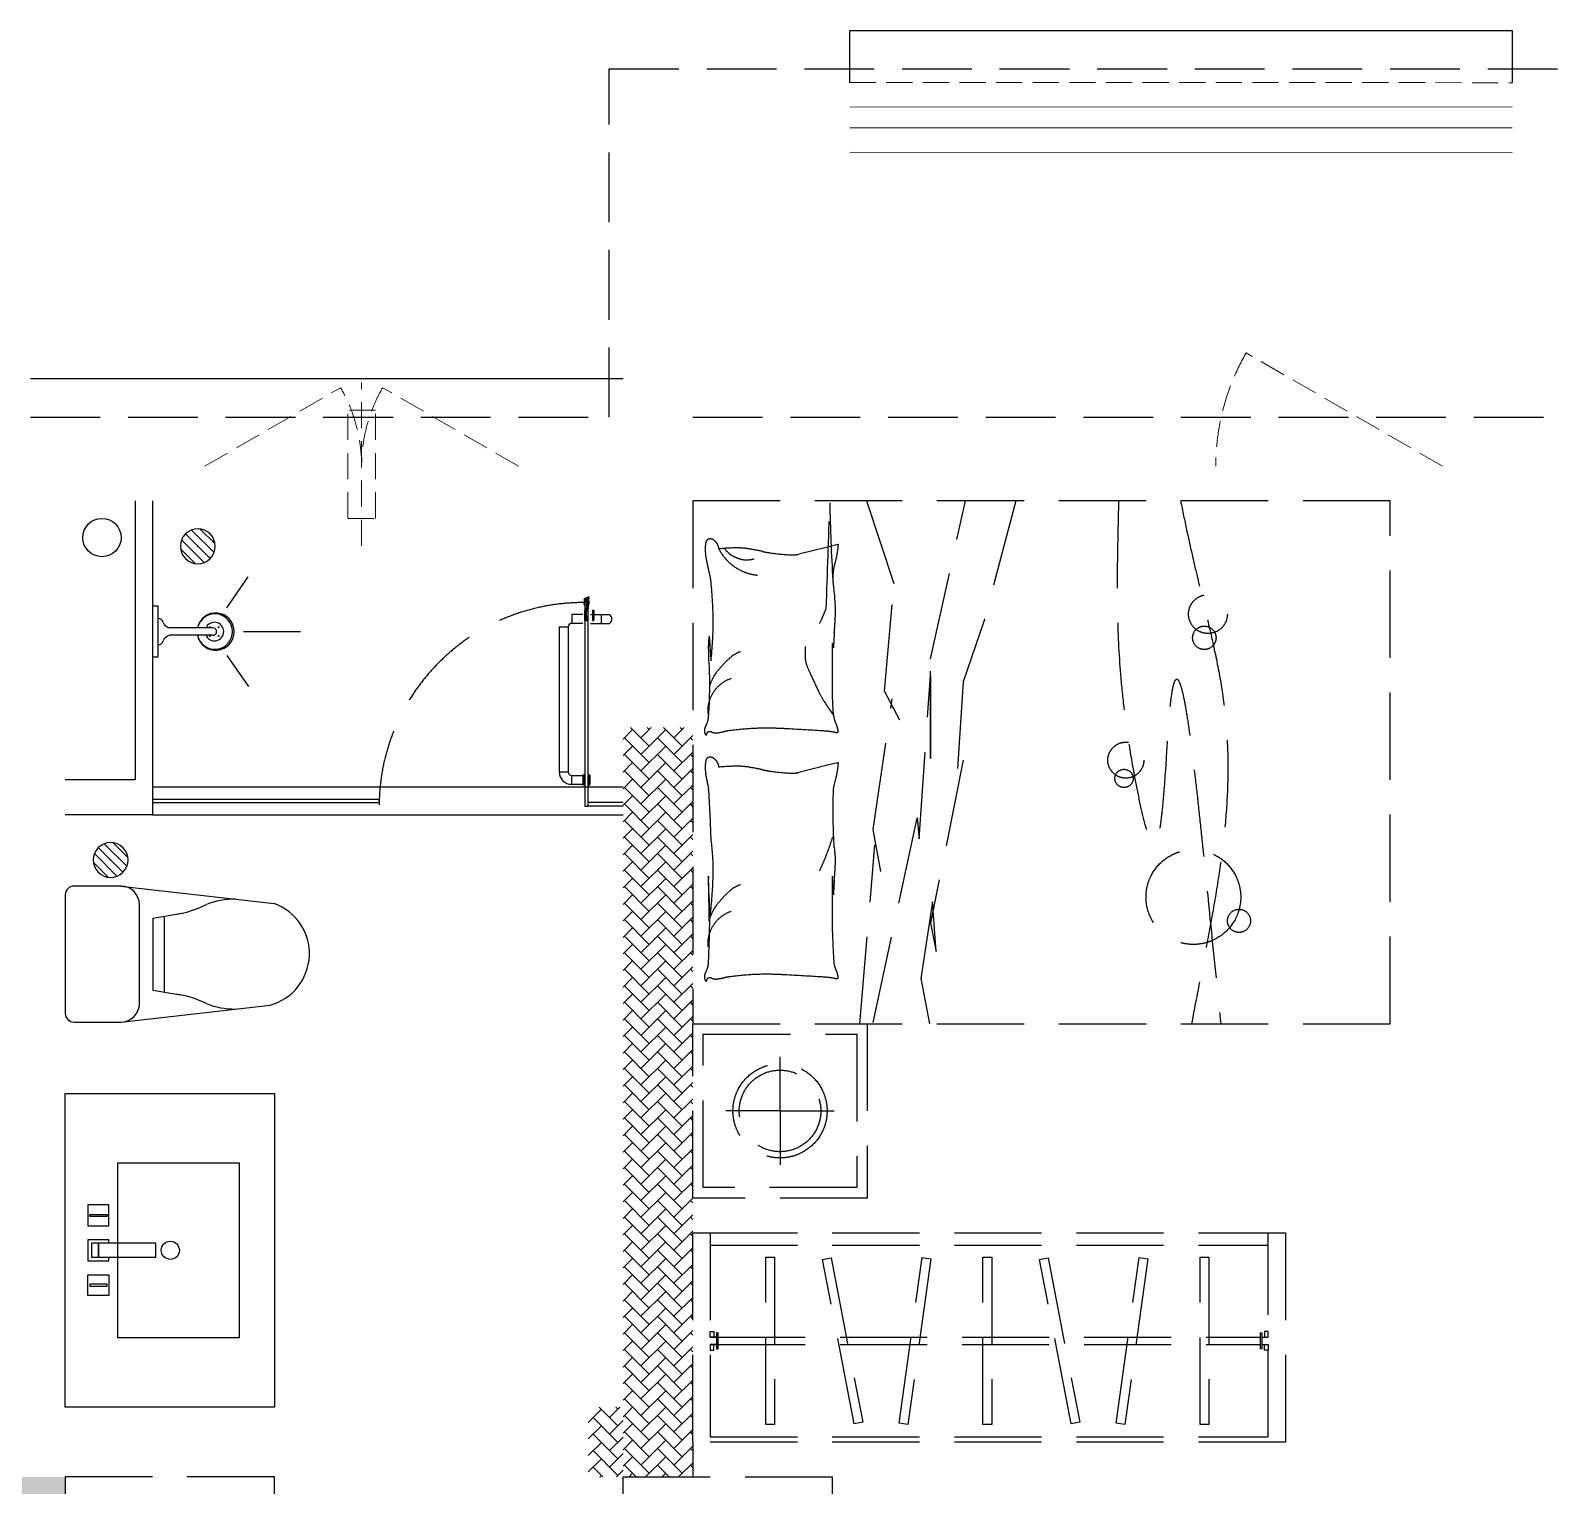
# Model space of a CAD drawing. Extents: x 3443499 to 7125205, y -1700016 to -264854.
# Drawn here: x 3547109 to 3551469, y -1070372 to -1066197 of the extents above; entities that cross this region are included whole.
import ezdxf

# ---------------------------------------------------------------- set-up
doc = ezdxf.new("R2010")
doc.units = 0
doc.header["$LTSCALE"] = 1000
doc.header["$MEASUREMENT"] = 0
for name, pattern in [('A户型$0$DASH', [0.35, 0.25, -0.1]), ('DASH', [0.35, 0.25, -0.1]), ('HIDDEN', [0.375, 0.25, -0.125])]:
    doc.linetypes.add(name, pattern=pattern)
doc.layers.get('0').update_dxf_attribs({"linetype": 'CONTINUOUS'})
for name, color, linetype in [('!校对', 2, 'CONTINUOUS'), ('5fur', 175, 'CONTINUOUS'), ('IP-bath&kitchen-JOHNSON', 4, 'CONTINUOUS'), ('LVTRY', 252, 'CONTINUOUS'), ('P-bath&kitchen-JOHNSON', 4, 'CONTINUOUS'), ('VPIPE-中水', 122, 'CONTINUOUS'), ('保温', 6, 'CONTINUOUS'), ('看线', 185, 'CONTINUOUS')]:
    doc.layers.add(name, color=color, linetype=linetype)
for name, color, linetype, lineweight in [('WINDOW', 146, 'CONTINUOUS', 20), ('平面-栏杆', 56, 'CONTINUOUS', 15), ('平面-看线', 252, 'CONTINUOUS', 15), ('平面-空调室内机', 176, 'CONTINUOUS', 9), ('平面-空调预留孔', 252, 'CONTINUOUS', 15)]:
    doc.layers.add(name, color=color, linetype=linetype, lineweight=lineweight)
doc.styles.add('DIM_FONT', font='SIMPLEX', dxfattribs={"width": 0.7, "bigfont": 'GBCBIG'})

# ---------------------------------------------------------------- blocks, each defined once
blk = doc.blocks.new('A$C00A30745')
at = {"layer": '5fur', "color": 252, "linetype": 'A户型$0$DASH'}
for p, q in [((1800.002843342721, 7200.000000065425), (1800.002843342721, 5700.000000065425)), ((3800.002843342721, 7200.000000065425), (1800.002843342721, 7200.000000065425)), ((2377.182720304234, 6961.931722727837), (2298.520748331677, 7200.000000065425)), ((2481.62479629484, 6747.390588694485), (2581.922654662281, 7200.000000065425)), ((2726.63887021807, 7200.000000065425), (2635.539416073821, 6857.411723769503)), ((3800.002843342721, 5700.000000065425), (3800.002843342721, 7200.000000065425)), ((2186.170666255755, 7067.761668213876), (2103.600537321763, 7047.105225416133)), ((2216.196244724793, 7075.273155400762), (2186.170666255755, 7067.761668213876)), ((2349.697954203235, 6653.872685607756), (2377.182720304234, 6961.931722727837)), ((2635.539416073821, 6857.411723769503), (2575.072965845, 6681.377954679774)), ((2481.624796294607, 6461.335743317613), (2481.62479629484, 6747.390588694485)), ((2448.643076973502, 6230.291436083848), (2481.624796294607, 6697.881127880188)), ((2481.624796294607, 6697.881127880188), (2481.624796294607, 6461.335743317613)), ((2575.072965845, 6681.377954679774), (2553.26246754243, 6346.700769133167)), ((2316.71627007518, 6257.796705155866), (2371.685767083894, 6631.868435078533)), ((2393.673579964787, 6571.356819604756), (2349.697954203235, 6653.872685607756)), ((2575.072965845, 6455.834665988805), (2481.624796294607, 5988.245032979408)), ((2186.170666255755, 6441.491442312719), (2103.60053732153, 6420.834999514977)), ((2216.196244724793, 6449.002929499606), (2186.170666255755, 6441.491442312719)), ((2316.71627007518, 5703.661687583895), (2443.146123753395, 6290.803051556693)), ((2443.146123753395, 6290.803051556693), (2448.643076973502, 6230.291436083848)), ((2338.704047762789, 6136.773532997118), (2316.71627007518, 6257.796705155866)), ((2278.778008510359, 5700.000000065425), (2322.213223295519, 6213.788262883434)), ((2487.121749514947, 6050.228148434544), (2454.140030193608, 5830.185937072383)), ((2498.115655955393, 5907.200725745643), (2487.121749514947, 6050.228148434544)), ((2481.624796294607, 5988.245032979408), (2498.115655955393, 5907.200725745643)), ((2454.140030193608, 5830.185937072383), (2478.784423155012, 5700.000000065425)), ((1800.002842358314, 5200.000000065193), (1800.002842358314, 5700.000000065425)), ((1800.002842358314, 5700.000000065425), (2300.002842358314, 5700.000000065425)), ((1800.002843342721, 5700.000000065425), (3800.002843342721, 5700.000000065425)), ((1830.002842358314, 5230.000000065193), (1830.002842358314, 5670.000000065425)), ((1830.002842358314, 5670.000000065425), (2270.002842358314, 5670.000000065425)), ((2270.002842358314, 5670.000000065425), (2270.002842358314, 5230.000000065193)), ((2300.002842358314, 5700.000000065425), (2300.002842358314, 5200.000000065193)), ((2050.002842358314, 5450.000000065193), (2050.002842358314, 5605.000000065193)), ((2050.002842358314, 5450.000000065193), (1895.002842358314, 5450.000000065193)), ((2050.002842358314, 5450.000000065193), (2050.002842358314, 5295.000000065193)), ((2050.002842358314, 5450.000000065193), (2205.002842358314, 5450.000000065193)), ((2300.002842358314, 5200.000000065193), (1800.002842358314, 5200.000000065193)), ((2270.002842358314, 5230.000000065193), (1830.002842358314, 5230.000000065193)), ((1800.002843342721, 4500.000000439351), (1800.002843342721, 5100.000000439351)), ((1800.002843342721, 5100.000000439351), (1850.002843342721, 5100.000000439351)), ((1850.002843342721, 5100.000000439351), (1850.002843342721, 4515.000000439351)), ((1850.002843342721, 5100.000000439351), (3450.002843342721, 5100.000000439351)), ((1850.002843342721, 5065.000000439351), (3450.002843342721, 5065.000000439351)), ((3450.002843342721, 4515.000000439351), (3450.002843342721, 5100.000000439351)), ((3450.002843342721, 5100.000000439351), (3500.002843342721, 5100.000000439351)), ((3500.002843342721, 5100.000000439351), (3500.002843342721, 4500.000000439351)), ((2009.554957523244, 4550.000000438129), (2009.554957523244, 5030.000000438129)), ((2009.554957523244, 5030.000000438129), (2034.554957523244, 5030.000000438129)), ((2034.554957523244, 5030.000000438129), (2034.554957523244, 4550.000000438129)), ((2172.000411926885, 5023.325188960589), (2196.55057977105, 5028.046339119144)), ((2262.646494971123, 4551.961966351198), (2172.000411926885, 5023.325188960589)), ((2196.55057977105, 5028.046339119144), (2287.196662815404, 4556.683116509754)), ((2391.810654782341, 4553.968149784545), (2457.471132664359, 5029.456006248132)), ((2482.236125188414, 5026.036189691746), (2416.575647306512, 4550.548333228217)), ((2457.471132664359, 5029.456006248132), (2482.236125188414, 5026.036189691746)), ((2632.054957523244, 4550.000000438129), (2632.054957523244, 5030.000000438129)), ((2632.054957523244, 5030.000000438129), (2657.054957523244, 5030.000000438129)), ((2657.054957523244, 5030.000000438129), (2657.054957523244, 4550.000000438129)), ((2794.500411926885, 5023.325188960589), (2819.05057977105, 5028.046339119144)), ((2885.146494971123, 4551.961966351198), (2794.500411926885, 5023.325188960589)), ((2819.05057977105, 5028.046339119144), (2909.696662815404, 4556.683116509754)), ((3014.310654782341, 4553.968149784545), (3079.971132664359, 5029.456006248132)), ((3104.736125188414, 5026.036189691746), (3039.075647306512, 4550.548333228217)), ((3079.971132664359, 5029.456006248132), (3104.736125188414, 5026.036189691746)), ((3254.554957523244, 4550.000000438129), (3254.554957523244, 5030.000000438129)), ((3254.554957523244, 5030.000000438129), (3279.554957523244, 5030.000000438129)), ((3279.554957523244, 5030.000000438129), (3279.554957523244, 4550.000000438129)), ((1850.00284334179, 4800.461538899224), (1850.00284334179, 4817.0769235146)), ((1850.00284334179, 4817.0769235146), (1860.246745780809, 4817.0769235146)), ((1867.81760153675, 4800.461538899282), (1850.002843341907, 4800.461538899224)), ((1850.00284334179, 4800.461538899108), (1867.81760153675, 4800.461538899224)), ((1860.246745780809, 4800.461538899282), (1850.00284334179, 4800.461538899224)), ((1860.246745780809, 4817.0769235146), (1860.246745780809, 4800.461538899282)), ((1867.817601536633, 4813.384615822346), (1867.817601536866, 4767.0769235146)), ((1872.207845439087, 4813.384615822346), (1867.817601536633, 4813.384615822346)), ((1872.092764660367, 4800.461538899224), (3427.797841245309, 4800.461538906558)), ((1872.207845439319, 4767.076923514658), (1872.207845439087, 4813.384615822346)), ((3427.797841245309, 4813.384615829622), (3432.188085147762, 4813.384615829622)), ((3427.797841245541, 4767.076923521934), (3427.797841245309, 4813.384615829622)), ((3432.188085147762, 4813.384615829622), (3432.188085147878, 4767.076923521934)), ((3432.188085147762, 4800.461538906558), (3450.002843342605, 4800.461538906617)), ((3439.758940903586, 4817.076923521992), (3439.758940903703, 4800.461538906617)), ((3450.002843342605, 4817.076923521992), (3439.758940903586, 4817.076923521992)), ((3439.758940903703, 4800.461538906617), (3450.002843342721, 4800.461538906675)), ((3450.002843342721, 4800.461538906675), (3450.002843342605, 4817.076923521992)), ((1867.81760153675, 4780.00000043778), (1850.002843341907, 4780.000000437663)), ((1850.002843341907, 4780.000000437547), (1867.81760153675, 4780.00000043778)), ((1850.002843341907, 4780.000000437547), (1850.002843342023, 4763.384615822346)), ((1860.246745780925, 4780.000000437605), (1850.002843341907, 4780.000000437547)), ((1850.002843342023, 4763.384615822346), (1860.246745781042, 4763.384615822288)), ((1860.246745781042, 4763.384615822288), (1860.246745780925, 4780.000000437605)), ((1867.817601536866, 4767.0769235146), (1872.207845439319, 4767.076923514658)), ((1872.092764660483, 4780.000000437722), (3427.797841245425, 4780.000000445056)), ((3432.188085147878, 4767.076923521934), (3427.797841245541, 4767.076923521934)), ((3432.188085147878, 4780.000000445056), (3450.002843342721, 4780.000000445114)), ((3439.758940903703, 4780.000000445056), (3450.002843342721, 4780.000000444998)), ((3439.758940903819, 4763.384615829797), (3439.758940903703, 4780.000000445056)), ((3450.002843342838, 4763.384615829797), (3439.758940903819, 4763.384615829797)), ((3450.002843342721, 4780.000000444998), (3450.002843342838, 4763.384615829797)), ((2034.554957523244, 4550.000000438129), (2009.554957523244, 4550.000000438129)), ((2287.196662815404, 4556.683116509754), (2262.646494971123, 4551.961966351198)), ((2416.575647306512, 4550.548333228217), (2391.810654782341, 4553.968149784545)), ((2657.054957523244, 4550.000000438129), (2632.054957523244, 4550.000000438129)), ((2909.696662815404, 4556.683116509754), (2885.146494971123, 4551.961966351198)), ((3039.075647306512, 4550.548333228217), (3014.310654782341, 4553.968149784545)), ((3279.554957523244, 4550.000000438129), (3254.554957523244, 4550.000000438129)), ((3500.002843342721, 4500.000000439351), (1800.002843342721, 4500.000000439351)), ((1850.002843342721, 4515.000000439351), (3450.002843342721, 4515.000000439351)), ((600.0028435178101, 4399.999999993015), (0.002843517810106277, 4399.999999993015)), ((0.002843517810106277, 4399.999999993015), (0.002843517810106277, 3099.999999993015)), ((600.0028435178101, 4349.999999993015), (600.0028435178101, 4399.999999993015)), ((1600.00284351781, 4349.999999993015), (1600.00284351781, 4399.999999993015)), ((1600.00284351781, 4399.999999993015), (2200.00284351781, 4399.999999993015)), ((2200.00284351781, 4399.999999993015), (2200.00284351781, 3099.999999993015))]:
    blk.add_line(p, q, dxfattribs=at)
for centre, radius in [((3277.424350867746, 6875.411355015123), 55.6709817921673), ((3266.954609281151, 6807.307222482981), 33.53479937890177), ((3041.8551089135, 6456.308947542915), 51.58965469094712), ((3036.620240566088, 6403.921155801276), 26.18686817343938), ((3235.545374737587, 6063.400444112951), 135.8260201244953), ((3366.417176366784, 5995.296303409385), 33.13048385271836), ((2050.002842358314, 5450.000000065193), 135), ((2050.002842358314, 5450.000000065193), 117)]:
    blk.add_circle(centre, radius, dxfattribs=at)
for centre, radius, start, end in [((-25618.33939095365, 7969.005987402459), 27821.62748747468, 357.7805690453927, 358.4046747928267), ((7919.068723011995, 7315.146154089249), 5727.836366164182, 181.2074213476354, 183.4371822877109), ((1925.779694451019, 7063.236162459827), 90.39931654452491, 168.7276232508171, 180), ((1849.995102484245, 7078.341426030151), 13.12400763483672, 63.41947892638326, 168.7276232508171), ((1840.570701717399, 7059.505340601085), 34.18623553474304, 4.400209146715079, 63.41947892638326), ((1927.754095532233, 6573.352014270844), 491.8309499016033, 90, 96.23236474130931), ((1963.121807771502, 7116.932717744261), 89.85455834391982, 216.2640675713237, 228.5570939355416), ((1927.754095532699, 6861.20413144934), 203.9788327231082, 80.31563370875972, 90), ((1947.268791333074, 7093.596068446524), 270.7516457491697, 350.5158956668536, 355.9170600037107), ((2216.418749504257, 7074.383709880989), 0.9168542466615371, 355.9170600037107, 104.0449371815882), ((1996.513096546987, 7063.236162458197), 161.1327186404961, 180, 188.437193733912), ((2138.591052548727, 7084.310660210205), 304.7651663573313, 188.437193733912, 195.7439834014128), ((1999.106984902872, 7126.283002521959), 139.9446217386989, 207.2035925630625, 224.9023834919188), ((1999.106984904269, 7126.283002523705), 139.9446217408266, 224.9023834919188, 242.6011744213506), ((1938.469442887697, 7089.01227542595), 52.60821364254282, 228.5570939355416, 244.6448832739569), ((1980.643178392667, 7178.009817508748), 151.0926614666538, 244.6448832739569, 248.1850763249849), ((2000.883333173348, 7228.575613418943), 205.5588306139067, 248.1850763249849, 251.22010116593), ((1952.788062908454, 7087.134047770873), 56.16381224036449, 251.22010116593, 270), ((1952.788062909152, 7122.502872582409), 91.53263705188876, 270, 284.6851066329411), ((1813.691574000986, 6192.812823630753), 882.0328122745823, 77.80162063444192, 80.31563370875972), ((2067.069546905812, 7364.892867200077), 317.1219007156818, 257.8016206344419, 261.9949490488231), ((2114.649230767973, 7703.223493130761), 658.7817297255855, 261.9949490488231, 267.3351181887467), ((2087.16788516473, 7112.792222968419), 67.71125242046593, 267.3351181887467, 284.0451936982926), ((1987.790797520196, 7086.82656657591), 229.6680828437213, 342.6135876286586, 350.5158956668536), ((1612.106923934538, 6935.886460808804), 242.2405746093073, 7.546851213796561, 15.74398340141278), ((1999.106984904269, 7126.283002516488), 139.9446217343971, 242.6011744213506, 253.4850241153388), ((1999.106984902872, 7126.283002518001), 139.9446217354562, 253.4850241290767, 264.3688738199228), ((2347.241221778328, 6979.486253709998), 145.9110822079476, 173.5659463103129, 191.5585617786492), ((2321.231764578959, 6982.419336014078), 119.7367658728863, 162.6135876286586, 173.5659463169409), ((725.2513918625191, 6852.098404853139), 1132.911323380744, 359.9987363616426, 5.856700709864183), ((1724.755070976214, 6883.190329947509), 484.2003257956835, 358.1021009349253, 7.96082540101858), ((1495.897177704144, 7164.179665005067), 738.6663968077422, 336.5155918036143, 338.3422573568986), ((809.1781195730437, 6852.073418862303), 1048.984595394926, 353.9133045985496, 0), ((1495.89717773383, 7164.179664991039), 738.6663967749237, 334.6889262457754, 336.5155918036143), ((805.54287014273, 6934.529351467267), 1404.763554182042, 355.3824178197834, 357.2509351640335), ((1996.857884572819, 6785.309108074522), 152.3768302830959, 169.810123418555, 177.4614144012033), ((3734.019506903831, 6918.105277762515), 1890.100630726493, 183.2100432824799, 185.3812695243614), ((3418.255377833499, 6723.508529063547), 1216.456855347142, 175.3824178197834, 177.3903700348178), ((2134.048840134405, 6779.22665207088), 289.7025545990663, 177.4614144012033, 184.8018455301743), ((1943.247040587827, 6716.193950035435), 49.31628471450433, 118.3167637980811, 129.0349359933167), ((2014.811535952962, 6583.377368111629), 200.186167165547, 113.0027691069085, 118.3167637964991), ((2393.896777465357, 6765.798812753928), 272.0537801663984, 176.4448008871726, 184.082771706137), ((7917.741361128632, 6694.840523002204), 5718.506036013495, 179.029621565362, 180.2865447990088), ((2140.654342580121, 6770.984626880381), 62.90506594346243, 7.224025590121689, 19.21371003250381), ((975.2198658862617, 6681.879474399844), 873.2080458157866, 0.5757406749127325, 4.801845530174308), ((2174.130728609278, 6464.343987643253), 391.6486463302792, 136.1884923199946, 141.6114336135751), ((2054.015628287802, 6579.576546654978), 225.1969116393226, 129.0349359933167, 136.1884923199946), ((2180.360196486115, 6750.556857237127), 57.97391510599689, 184.082771706137, 200.6742811446732), ((2600.139453156386, 6908.962921886647), 506.6465191820544, 200.6742811477936, 204.3265277715452), ((354.1875772881322, 6675.638777699787), 1494.271689717824, 358.0921130789339, 0.5757406749127325), ((2067.134846545756, 6587.902971841744), 234.0218361392346, 152.760412509178, 159.1397180115397), ((1927.332172235707, 6659.873937422293), 76.781231870367, 141.6114336135751, 152.760412509178), ((1941.690565790283, 6596.542246252473), 99.20502275413281, 126.1766451293977, 143.913638753085), ((1941.69056579296, 6596.542246252706), 99.20502275551615, 108.4396515091099, 126.1766451293977), ((3443.593068303191, 7290.26706047036), 1432.285134952421, 204.3265277715452, 206.4984804537546), ((1941.69056579168, 6596.542246252764), 99.20502275509295, 143.913638753085, 164.0647581524229), ((2441.5708458015, 6790.71038978349), 312.6399225681697, 206.4984804537546, 212.1349795183835), ((3363.306242540013, 6672.062919190619), 1164.013960197597, 180.2865447990088, 183.5739727964065), ((1941.690565795172, 6596.542246252124), 99.20502275861845, 164.0647581524229, 184.2158775505993), ((1027.297012441792, 6653.216680215904), 820.7889043784695, 354.7408121191644, 358.0921130789339), ((2793.824733251822, 7011.978629852936), 728.6236185074399, 212.1349795183835, 215.8262851555297), ((2347.153611430433, 6608.595426361309), 145.8812122925294, 183.5739727964065, 192.8690380019332), ((1862.166657246649, 6540.713473773911), 28.8770008722676, 149.3487450585714, 184.3025399253025), ((1790.937192753423, 6582.924512796919), 53.92039297184106, 329.3487450643096, 354.7408121191644), ((1929.313425305998, 6343.870728265378), 198.3336164092539, 97.68089669902056, 102.1094581246247), ((2024.839814934181, 5635.563782985206), 913.0531557024724, 93.36874862103078, 97.68089669902056), ((2011.070366633823, 5869.485057223006), 678.7269722582656, 88.36691136167843, 93.36874862103078), ((1991.505848490633, 5183.263433841057), 1365.227436036072, 86.94504219696525, 88.36691136167843), ((1337.573480779305, -7069.623425575963), 13635.55196031889, 86.49514246350616, 86.94504219696525), ((2151.523063121364, 6219.844523928245), 321.1810663000431, 80.00164180039997, 86.49514246350616), ((2249.088545941282, 6586.191294233082), 45.28945216349267, 192.8690380019332, 207.2841171329813), ((2140.647521340754, 6530.25877125992), 76.72654245404148, 16.2211510424497, 27.28411713298129), ((2130.321447668131, 6527.254635416204), 87.4807337143017, 7.120393613914671, 16.2211510424497), ((1858.410246877698, 6540.43086039531), 25.10997430189503, 184.3025399253025, 201.7883022639361), ((1838.269329271279, 6532.379837589804), 3.419526398665838, 201.7883022757023, 250.4360328155061), ((1837.900641714456, 6531.342378486181), 2.318503280731092, 250.4360328018192, 11.89305694240034), ((1844.356088004308, 6532.701937404461), 4.278555704586579, 111.9903990522372, 191.8930569489273), ((1848.593544258969, 6522.208803089685), 15.59499963617817, 68.57901575113384, 111.9903990522372), ((1866.264038058696, 6567.250024031848), 32.78844727589701, 248.5790157511338, 278.1334827083766), ((1836.094330288703, 6778.349016992375), 246.0324298307896, 278.1334827083766, 282.1094581246247), ((2210.642470050137, 6555.183531609946), 19.32936577002646, 260.0016418003999, 286.6977658661558), ((2215.816684117075, 6537.934534339234), 1.321023312779486, 286.6977658661558, 7.120393607296005), ((1925.779694451019, 6436.96593655867), 90.39931654452491, 168.7276232508171, 180), ((1849.995102484245, 6452.071200128994), 13.12400763483672, 63.41947892638326, 168.7276232508171), ((1840.570701718098, 6433.235114700394), 34.18623553396626, 4.400209146715079, 63.41947892638326), ((1996.513096546754, 6436.965936557041), 161.1327186404961, 180, 188.437193733912), ((2138.591052548494, 6458.040434309049), 304.7651663573313, 188.437193733912, 195.7439834014128), ((1927.754095532233, 5947.081788370619), 491.8309499016033, 90, 96.23236474130931), ((1927.754095532699, 6234.933905549115), 203.9788327231082, 80.31563370875972, 90), ((1813.691573979799, 5566.542597730062), 882.032812278604, 77.80162063444192, 80.31563370875972), ((2067.069546893006, 6738.622641299386), 317.1219007134374, 257.8016206344419, 261.9949490488231), ((2114.649230777984, 7076.95326723007), 658.7817297265161, 261.9949490488231, 267.3351181887467), ((2087.16788516473, 6486.521997067262), 67.71125242046593, 267.3351181887467, 284.0451936982926), ((1987.790797519963, 6460.556340674753), 229.6680828437213, 342.6135876286586, 350.5158956668536), ((1947.268791323062, 6467.325842545833), 270.7516457590065, 350.5158956668536, 355.9170600037107), ((2216.41874950449, 6448.113483980298), 0.9168542462800222, 355.9170600303235, 104.0449372090898), ((-2273.150287759025, 6102.235254968517), 4127.455483472061, 1.808546222552974, 3.793987357051092), ((3865.302632800769, 6314.248444339144), 1663.973246125431, 178.0948671564557, 183.4178871661106), ((2321.231764578726, 6356.149110112921), 119.7367658728863, 162.6135876286586, 173.5659463169409), ((1495.897177577368, 6454.941686249687), 738.6663969404476, 340.5720183008726, 342.8017792393704), ((1175.477983862394, 6142.8354400635), 682.6847311054546, 0, 7.546851213796561), ((1495.897177585168, 6454.941686257778), 738.6663969357834, 338.3422573568986, 340.5720182977275), ((1978.901629057946, 6168.950105191558), 230.0529023427444, 357.2509351640335, 11.55856177864926), ((1495.897177733714, 6454.941686203761), 738.6663967779531, 334.6889262457754, 336.5155918036143), ((1495.897177704144, 6454.941686210455), 738.6663968077422, 336.5155918036143, 338.3422573568986), ((805.5428701424971, 6225.291372672655), 1404.763554182042, 355.3824178197834, 357.2509351640335), ((2134.048840134172, 6111.054431337863), 289.7025545990663, 177.4614144012033, 184.8018455301743), ((-4356.754412380047, 5951.279535088688), 6203.786664957765, 0.3954210193612783, 1.594332347348749), ((809.1781195728108, 6142.835440067691), 1048.984595394926, 353.9133045985496, 0), ((7917.741361086257, 6026.668302268721), 5718.506035971118, 179.029621565362, 180.2865447990088), ((1146.125863437774, 6037.704156009713), 1057.417088687075, 1.731612655159746, 4.654695061546602), ((3418.255377833499, 6014.270550268935), 1216.456855347142, 175.3824178197834, 177.3903700348178), ((975.2198658862617, 6013.707253666827), 873.2080458157866, 0.5757406749127325, 4.801845530174308), ((2174.130728599383, 5796.171766909771), 391.6486463229036, 136.1884923246123, 141.6114336161892), ((2054.015628287802, 5911.404325920972), 225.1969116393629, 129.0349359933167, 136.1884923246123), ((1943.24704058771, 6048.021729302127), 49.316284714007, 118.3167637980811, 129.0349359933167), ((2014.811535952846, 5915.2051473764), 200.1861671667296, 113.0027691056052, 118.3167637980811), ((1325.950960138347, 6087.729722061544), 529.2819795624206, 349.810123418555, 353.9133045985496), ((354.1875772881322, 6007.46655696677), 1494.271689717824, 358.0921130789339, 0.5757406749127325), ((2067.134846537141, 5919.730751108262), 234.0218361315681, 152.7604125062128, 159.1397180084233), ((1927.332172240131, 5991.701716688229), 76.78123187456049, 141.6114336161892, 152.7604125121432), ((1941.690565792844, 5928.37002551998), 99.20502275521254, 108.4396515091099, 126.1766451367504), ((1941.690565794008, 5928.370025518932), 99.20502275752374, 143.913638762404, 164.0647581524229), ((1941.690565790283, 5928.370025519398), 99.20502275416713, 126.1766451367504, 143.913638762404), ((3363.306242540013, 6003.890698457602), 1164.013960197597, 180.2865447990088, 183.5739727964065), ((1941.690565794939, 5928.370025518583), 99.20502275853234, 164.0647581524229, 184.2158775539253), ((-782.6562460004352, 6006.599457247648), 2630.741319032907, 357.0634501423986, 358.935336362771), ((3186.339828419033, 5954.783376417123), 985.0629670650692, 181.3643205212133, 184.9404948579365), ((1862.166657246416, 5834.557879918604), 28.8770008722676, 149.3487450585714, 184.3025399253025), ((1790.937192753423, 5876.768918941612), 53.92039297184106, 329.3487450643096, 354.7408121191644), ((2249.088545941049, 5880.035700377775), 45.28945216349267, 192.8690380019332, 207.2841171329813), ((2140.647521340754, 5824.103177404613), 76.72654245404148, 16.2211510424497, 27.28411713298129), ((2130.321447668131, 5821.099041560898), 87.4807337143017, 7.120393613914671, 16.2211510424497), ((1858.410246877465, 5834.275266540004), 25.10997430189503, 184.3025399253025, 201.7883022639361), ((1838.269329271046, 5826.224243734498), 3.419526398665838, 201.7883022757023, 250.4360328155061), ((1837.900641714223, 5825.186784630874), 2.318503280731092, 250.4360328018192, 11.89305694240034), ((1844.356088004075, 5826.546343549155), 4.278555704586579, 111.9903990522372, 191.8930569489273), ((1848.593544258736, 5816.053209234378), 15.59499963617817, 68.57901575113384, 111.9903990522372), ((1866.264038058696, 5861.094430176541), 32.78844727589701, 248.5790157511338, 278.1334827083766), ((1836.094330288703, 6072.193423137069), 246.0324298307896, 278.1334827083766, 282.1094581246247), ((1929.313425305998, 5637.715134410071), 198.3336164092539, 97.68089669902056, 102.1094581246247), ((2024.839814934181, 4929.408189129899), 913.0531557024724, 93.36874862103078, 97.68089669902056), ((2011.070366623346, 5163.329463367234), 678.726972258108, 88.36691136167843, 93.36874862103078), ((1991.505848490633, 4477.107839984819), 1365.227436036072, 86.94504219696525, 88.36691136167843), ((1337.573480898049, -7775.779019431735), 13635.55196031211, 86.49514246350616, 86.94504219696525), ((2151.523063121364, 5513.688930072938), 321.1810663000431, 80.00164180039997, 86.49514246350616), ((2210.642470050137, 5849.027937754639), 19.32936577002646, 260.0016418003999, 286.6977658661558), ((2215.816684117075, 5831.778940483928), 1.321023312779486, 286.6977658661558, 7.120393607296005)]:
    blk.add_arc(centre, radius, start, end, dxfattribs=at)
for points, knots in [([(3020.915620848536, 7200.000000065425), (3014.756227574544, 6926.81426612311), (3006.619752233848, 6669.459999441402), (3143.622682183282, 6043.315660891356), (3178.350360098761, 7200.000000065425), (3256.50946111558, 6246.140466278652), (3314.068458650261, 5700.000000065425)], [0, 0, 0, 0, 692.7859228564369, 915.1608489588393, 1290.086230292408, 2337.669759119592, 2337.669759119592, 2337.669759119592, 2337.669759119592]), ([(3198.901271846844, 7200.000000065425), (3244.703502397286, 6970.350686468417), (3399.530926173786, 6458.960546449991), (3300.23320951499, 6075.586948302807), (3230.310501498403, 5700.000000065425)], [0, 0, 0, 0, 470.0992431246647, 1589.098475282663, 1589.098475282663, 1589.098475282663, 1589.098475282663])]:
    blk.add_open_spline(points, degree=3, knots=knots, dxfattribs=at)
blk = doc.blocks.new('dongkong')
at = {"layer": '平面-空调预留孔', "color": 8, "linetype": 'HIDDEN', "ltscale": 0.3}
for p, q in [((-603796.0415180789, 210899.900060961), (-603796.0415180789, 210431.4859232727)), ((-603836.0415180789, 210820.9630630909), (-603836.0415180789, 210510.8096162414)), ((-603836.0415180789, 210820.9630630909), (-603756.0415180789, 210820.9630630909)), ((-603756.0415180789, 210820.9630630909), (-603756.0415180789, 210510.8096162414))]:
    blk.add_line(p, q, dxfattribs=at)
blk.add_lwpolyline([(-603756.0415180789, 210510.8096162414), (-603836.0415180789, 210510.8096162414)], dxfattribs=at)
blk = doc.blocks.new('A$C263B1184')
at = {"layer": '保温', "linetype": 'ByBlock', "ltscale": 10}
h = blk.add_hatch(dxfattribs=at)
h.set_pattern_fill('AR-HBONE', color=251, scale=55)
h.set_pattern_definition([(45, (-1020960.393706007, -343310.6629492597), (0, 47.41575231924514), [100.584, -33.528]), (135, (-1020936.685846007, -343286.9550892597), (3.05311331771918e-15, 47.41575231924513), [100.584, -33.528])])
h.paths.add_polyline_path([(11899.99997930304, 6199.999901667237), (11900.00002070935, 8349.998519164685), (12100.00000440015, 8349.998715809605), (12099.99996299384, 6200.000098312157)])
h = blk.add_hatch(dxfattribs=at)
h.set_pattern_fill('AR-HBONE', color=251, scale=55)
h.set_pattern_definition([(45, (-1021060.393706001, -345260.6615691882), (0, 47.41575231924514), [100.584, -33.528]), (135, (-1021036.685846001, -345236.9537091882), (3.05311331771918e-15, 47.41575231924513), [100.584, -33.528])])
h.paths.add_polyline_path([(12100.0006663329, 6200.000109569752), (12100.00002291694, 6399.999899236194), (12200.00000439421, 6400.000095881114), (12200.00064781017, 6200.000306214672)])
at = {"layer": '保温', "color": 251, "linetype": 'ByBlock', "ltscale": 10}
blk.add_line((11900.00000000867, 6299.9999999883), (11900.00000000926, 6199.999999987485), dxfattribs=at)
blk = doc.blocks.new('A$C6C4C4DE5')
at = {"layer": '保温', "linetype": 'Continuous', "ltscale": 10}
h = blk.add_hatch(dxfattribs=at)
h.set_pattern_fill('HEX', color=251, scale=10, angle=90, style=0)
h.set_pattern_definition([(90, (-503782.4551314556, -514000.2093208389), (-16.49778, 1.010197673501861e-15), [9.525, -19.05]), (210, (-503782.4551314556, -514000.2093208389), (8.248889999999996, -14.28749658604684), [9.525, -19.05]), (150, (-503782.4551314556, -513990.6843208389), (-8.248890000000003, -14.28749658604684), [9.525, -19.05])])
edge = h.paths.add_edge_path()
edge.add_line((0.1912546377861872, 1950.001989877084), (200.1912383285817, 1950.001989877084))
edge.add_line((200.1912383285817, 1950.001989877084), (200.1912383285817, 5000.003076018824))
edge.add_line((200.1912383285817, 5000.003076018824), (0.1912546377861872, 5000.003272663744))
edge.add_line((0.1895721072214656, 5000.003596523777), (0.1912464729393832, 1950.001989877084))
blk = doc.blocks.new('A$C25274923')
blk.add_hatch(color=252).paths.add_polyline_path([(28999.86202130653, 10820.57266109833), (28998.71237618476, 10823.34363856027), (28990.3994437987, 10819.89470319636), (28991.54908892047, 10817.12372573442)])
at = {"color": 252, "linetype": 'DASH', "ltscale": 0.8}
for p, q in [((29059.90332656167, 11339.99999677157), (29059.90332653467, 12339.99999997788)), ((29059.90332653467, 12339.99999997788), (32340.0000000177, 12339.99999997788)), ((27400.00000001956, 11339.9999998014), (29059.90332656167, 11339.99999677157)), ((29300.00001883693, 11340.0000000021), (32099.90109073278, 11339.99868515367))]:
    blk.add_line(p, q, dxfattribs=at)
at = {"color": 252}
for p, q in [((27898.36066823034, 10923.45355189871), (27833.55326124188, 10988.2609588874)), ((27915.45443942258, 10934.64405195601), (27844.74376129918, 11005.35473007942)), ((27926.64493947988, 10951.73782314803), (27861.83753249142, 11016.54523013672)), ((27929.59657504736, 10977.0704588301), (27887.1701681735, 11019.49686570419)), ((27873.02803254873, 10920.50191633124), (27830.6016256744, 10962.92832320533)), ((28988.7551600514, 10819.75383493118), (29000.51960267918, 10824.63476025709)), ((28989.39949427079, 10819.47983620013), (28989.93761422206, 10819.70309567614)), ((28989.93761422206, 10819.70309567614), (28991.27886686381, 10816.47028863709)), ((28991.27886686381, 10816.47028863709), (29000.51545840316, 10820.30243904144)), ((28995.09806989878, 10822.385431709), (28995.09307558974, 10783.2662804001)), ((28999.17420576187, 10823.53524608072), (29000.82162281964, 10824.21873954427)), ((28999.17420576187, 10823.53524608072), (29000.51545840316, 10820.30243904144)), ((28989.53985850373, 10803.45588499121), (28991.73979699519, 10802.97396147787)), ((28991.73979699519, 10802.97396147787), (28989.59300856479, 10803.00266856211)), ((29000.34623082122, 10811.46018328168), (28989.8462297949, 10811.45281531475)), ((29000.32477491163, 10812.72416931763), (28989.89135108236, 10812.72550134407)), ((28990.09667412285, 10811.45299105439), (28990.09417161532, 10791.85148694529)), ((29000.71304956917, 10803.52410943294), (28998.5129880961, 10803.0427476638)), ((28998.5129880961, 10803.0427476638), (29000.65978378616, 10803.07090658997)), ((29000.0966750998, 10811.46000816557), (29000.09394606715, 10790.08418968809)), ((27676.64251298178, 10051.73782315035), (27611.83510599378, 10116.54523013905)), ((27679.59414854925, 10077.07045883243), (27637.1677416754, 10119.49686570652)), ((27648.35824173223, 10023.45355190104), (27583.55083474424, 10088.26095888973)), ((27665.45201292448, 10034.64405195834), (27594.74133480154, 10105.35473008174)), ((27623.02560605062, 10020.50191633357), (27580.59919917677, 10062.92832320766)), ((27659.49793915171, 9994.843460759148), (27525.09910285007, 9994.843460759148)), ((27659.49793915171, 9994.843460759148), (28099.41114543099, 9944.754581782501)), ((27500.09910285007, 9969.843460759148), (27500.09910285007, 9629.843460759148)), ((27712.77038915176, 9658.115910759196), (27712.77038915176, 9941.5710107591)), ((27751.41657881998, 9903.05625798041), (27830.21495665517, 9916.62633683579)), ((27751.41657881998, 9903.05625798041), (27751.41657882091, 9696.630663537886)), ((27783.38004882075, 9908.560772417113), (27783.38004882075, 9691.126149101183)), ((27751.41657882091, 9696.630663537886), (27830.2149566561, 9683.060584682506)), ((27659.49793915171, 9604.843460759148), (28087.1940979138, 9653.54129667161)), ((27525.09910285007, 9604.843460759148), (27659.49793915171, 9604.843460759148))]:
    blk.add_line(p, q, dxfattribs=at)
for points in [[(28000.0969296433, 9200.00574908033), (27650.0969296433, 9200.00574908033), (27650.0969296433, 8700.305330829695), (28000.0969296433, 8700.305330829695)], [(27564.99678926542, 9080.155926286709), (27564.99678926542, 9020.155926286709), (27624.99678926542, 9020.155926286709), (27624.99678926542, 9080.155926286709)], [(27619.99678926542, 9053.155926286709), (27619.99678926542, 9047.155926286709), (27569.99678926542, 9047.155926286709), (27569.99678926542, 9053.155926286709)], [(27594.99678926542, 8930.155926286709), (27594.99678926542, 8970.155926286709), (27574.99678926542, 8970.155926286709), (27574.99678926542, 8930.155926286709)], [(27594.99678926542, 8970.155926286709), (27594.99678926542, 8930.155926286709), (27759.99678926542, 8930.155926286709), (27759.99678926542, 8970.155926286709)], [(27564.99678926542, 8820.155926286709), (27564.99678926542, 8880.155926286709), (27624.99678926542, 8880.155926286709), (27624.99678926542, 8820.155926286709)], [(27619.99678926542, 8847.155926286709), (27619.99678926542, 8853.155926286709), (27569.99678926542, 8853.155926286709), (27569.99678926542, 8847.155926286709)]]:
    blk.add_lwpolyline(points, close=True, dxfattribs=at)
blk.add_lwpolyline([(27624.99678926542, 8970.155926286709), (27624.99678926542, 8980.155926286709), (27564.99678926542, 8980.155926286709), (27564.99678926542, 8920.155926286709), (27624.99678926542, 8920.155926286709), (27624.99678926542, 8930.155926286709)], dxfattribs=at)
blk.add_circle((27801.25794498529, 8950.155926286709), 26, dxfattribs=at)
for centre, radius, start, end in [((29008.59336574143, 10818.17961039324), 20.48112573357894, 177.9914884860081, 196.9002533839273), ((28989.12209272431, 10818.82358743763), 1, 111.5265713365505, 175.7651598650626), ((29008.64017910231, 10818.1897087642), 19.52885339284392, 177.465811227532, 196.248373089559), ((28989.63013631245, 10819.03620995115), 0.5, 112.7329723990035, 178.0541836353424), ((29024.17538534198, 10815.67325204238), 24.03224306675829, 160.7608675529234, 187.0487373541816), ((29000.96800563065, 10823.55397937167), 1.170107913508445, 340.0401063788026, 112.5329724066553), ((29001.01323033962, 10823.75690996717), 0.5, 340.7608675529233, 112.5329724066553), ((29021.46887745149, 10816.10851954389), 20.6409126368038, 160.0401063788026, 190.8473097348234), ((29001.25708288886, 10806.54817991401), 13.51105029248686, 155.1523536697775, 208.9779473158295), ((29003.72170548886, 10806.91689654067), 14.59806099666519, 161.8973353779576, 193.7146805704371), ((28989.8749348796, 10800.24467799766), 0.5, 208.9779473158295, 24.22834858792741), ((28998.92316112295, 10804.31649436988), 9.42220170707689, 188.0154059240535, 204.2283485879274), ((29000.24892325141, 10800.12306241295), 0.5, 155.4186477942353, 330.1502239980063), ((28989.14900573064, 10805.20063218963), 11.70614123311011, 335.4186477942353, 349.5176669129875), ((28988.80748363771, 10806.95032846718), 12.3887641438454, 343.9450830151029, 21.34776538765114), ((28989.06037387438, 10806.54371971078), 13.39994098009156, 330.1502239980063, 25.08154449913421), ((27525.09910285007, 9969.843460759148), 25, 90, 180), ((27659.49793915171, 9941.5710107591), 53.27245000000253, 0, 90), ((27774.02325756941, 10205.02892778534), 293.8257332377133, 278.5171808096214, 296.4631460147689), ((27987.00932162162, 9733.475984533317), 224.0767612256723, 90, 111.4797808289061), ((28047.4500096105, 9801.071558680385), 152.7899563564, 285.0773243447665, 70.11812123085457), ((27774.02325756941, 9394.657993732952), 293.8257332377133, 63.53685398523108, 81.48281919037862), ((27659.49793915171, 9658.115910759196), 53.27245000000602, 270, 0), ((27987.00932162162, 9866.210936984979), 224.0767612256445, 248.5202191710939, 270), ((27525.09910285007, 9629.843460759148), 25, 180, 270)]:
    blk.add_arc(centre, radius, start, end, dxfattribs=at)
at = {"color": 252, "extrusion": (0, 0, -1)}
for centre in [(27880.09910036065, 10969.99939101771), (27630.09667386301, 10069.99939102004)]:
    blk.add_ellipse(centre, major_axis=(35.35533906168892, 35.35533906168892), ratio=0.9999999999991245, start_param=3.926990816987679, end_param=10.21017612416727, dxfattribs=at)
at = {"color": 252}
blk.add_open_spline([(28990.09417161532, 10791.85148694529), (28990.98963667918, 10791.05258999835), (28992.80558077153, 10789.43247967958), (28995.998723533, 10793.18994979118), (28998.54419218376, 10791.259501589), (29000.09394606715, 10790.08418968809)], degree=3, knots=[0, 0, 0, 0, 3.066329070407599, 6.218313121244897, 11.12413523619883, 11.12413523619883, 11.12413523619883, 11.12413523619883], dxfattribs=at)
for p in [(27880.09910036065, 10969.99939101771), (27630.09667386301, 10069.99939102004)]:
    blk.add_point(p, dxfattribs=at)
at = {"layer": 'IP-bath&kitchen-JOHNSON', "color": 252}
for p, q in [((27700.09910036111, 11099.99939101562), (27700.0990815484, 10299.68788159499)), ((27750.09910036111, 11099.99939101562), (27750.09905734425, 10199.68787290901)), ((27963.26055383496, 10793.19674852141), (28025.04808371235, 10882.62174352445)), ((28011.46365577914, 10724.9762439332), (28174.76552133868, 10725.00043754559)), ((27963.28077005502, 10656.74145950051), (28025.09479432832, 10567.33477640152)), ((27700.0990815484, 10299.68788159499), (27500.09665503306, 10299.68788159662)), ((27750.09906116687, 10279.68783670221), (29100.09667384904, 10279.6878323881)), ((27750.09906116687, 10244.68783670035), (28400.09667389002, 10244.68783215759)), ((27750.09906116687, 10234.68783670035), (28400.1085207006, 10234.6878319378)), ((28400.1085207006, 10234.6878319378), (28400.10852069594, 10244.68783215759)), ((29100.09667384531, 10234.68783192243), (29000.09667419642, 10234.68783195596)), ((29000.09667419642, 10224.68783195596), (29000.09667420061, 10234.68783195596)), ((29100.09667384531, 10224.68783192243), (29000.09667419642, 10224.68783195596)), ((27750.09905734425, 10199.68787290901), (27500.09665268194, 10199.68788903393)), ((27750.09906116687, 10199.68790166639), (29100.09667384857, 10199.6878323881))]:
    blk.add_line(p, q, dxfattribs=at)
for centre, major_axis, ratio, start_param, end_param in [((27928.88248378318, 10725.06405587611), (0.00755019398102967, -50.96224354547061), 0.9900522014073144, -1.362970376127611, 4.504563029716158), ((27927.87922391854, 10725.06390724052), (0.003971184709227316, -26.80467884093611), 0.9948122416210567, -1.167676844559286, 4.309269498205915)]:
    blk.add_ellipse(centre, major_axis=major_axis, ratio=ratio, start_param=start_param, end_param=end_param, dxfattribs=at)
at = {"layer": 'LVTRY', "color": 252}
for p, q in [((27750.09910036065, 10798.60185135365), (27765.87189853936, 10798.60418813629)), ((27750.09910036065, 10798.60185135365), (27750.12091033254, 10651.38906835765)), ((27765.87189853936, 10798.60418813629), (27765.89370851032, 10651.39140514028)), ((28984.397439803, 10774.12298644637), (28952.71744007152, 10774.11894186912)), ((28952.71744007152, 10774.11894186912), (28952.72067573341, 10748.77494205441)), ((28990.00313111302, 10757.08360427525), (28990.00695505925, 10787.03560402384)), ((28990.00695505925, 10787.03560402384), (28996.34295500536, 10787.03479511198)), ((29000.09667404089, 10811.45171436295), (28990.09667412285, 10811.45299105416)), ((28990.09667412285, 10811.45299105416), (28990.09667429328, 10224.6891086481)), ((28992.88556215446, 10776.12511879439), (28992.88313109335, 10757.0832365877)), ((28992.88452397892, 10767.99335413054), (28992.88695504004, 10787.03523633676)), ((28992.88695504004, 10787.03523633676), (28995.19066088647, 10784.73094221996)), ((28995.18872685265, 10769.58214232675), (28995.18742523994, 10759.38694240525)), ((28995.18872685265, 10769.58214232675), (28995.19066088647, 10784.73094221996)), ((28996.3426608555, 10784.73079514503), (28996.34295500536, 10787.03479511198)), ((28996.34295500536, 10787.03479511198), (28998.07073440496, 10785.30657451763)), ((28998.07066086773, 10784.73057453264), (28998.07073427038, 10785.30552068958)), ((29000.09667421225, 10224.68783195643), (29000.09667404089, 10811.45171436295)), ((29006.28543963702, 10774.12578088162), (29061.00543918647, 10774.1327669695)), ((29011.70639302768, 10787.03707478195), (29014.58639297914, 10787.0374424709)), ((29011.70639302768, 10787.03707478195), (29011.71021699114, 10757.08507503313)), ((29014.58639297914, 10787.0374424709), (29016.89068712667, 10784.73373665474)), ((29014.58639297914, 10787.0374424709), (29014.58861794695, 10769.60991226626)), ((29014.59021694306, 10757.08544272208), (29014.58799197525, 10774.51297292672)), ((29016.89392278809, 10759.38973684027), (29016.89068712667, 10784.73373665474)), ((29037.9686750304, 10748.78582564439), (29037.96543936897, 10774.12982545886)), ((27923.62470456772, 10735.57847593818), (27799.3662794088, 10735.56006671675)), ((28917.00999970268, 10738.40238281712), (28916.98815813567, 10322.71849900112)), ((28917.00999970268, 10738.40238281712), (28942.35399948806, 10738.40561847878)), ((28942.35399948806, 10738.40561847878), (28942.33215792105, 10322.72173466301)), ((28984.40067546489, 10748.77898663189), (28952.72067573341, 10748.77494205441)), ((28990.00313111302, 10757.08360427525), (28996.33913105913, 10757.08279536362)), ((28992.88313109335, 10757.0832365877), (28995.18742523994, 10759.38694240525)), ((28996.33942520898, 10759.38679533056), (28996.33913105913, 10757.08279536362)), ((28996.33913105913, 10757.08279536362), (28998.06735168304, 10758.81057473389)), ((28998.06742522027, 10759.38657471817), (28998.06735181762, 10758.81162856123)), ((29006.28867529891, 10748.78178106737), (29061.00867484789, 10748.78876715479)), ((29011.71021699114, 10757.08507503313), (29014.59021694306, 10757.08544272208)), ((29014.59021694306, 10757.08544272208), (29016.89392278809, 10759.38973684027)), ((27923.62782027805, 10714.54807836749), (27799.36939511914, 10714.52966914605)), ((27765.89370851032, 10651.39140514028), (27750.12091033254, 10651.38906835765)), ((28916.98815813567, 10322.71849900112), (28942.33215792105, 10322.72173466301)), ((28952.70148152579, 10312.35505844676), (28984.38148125727, 10312.35910302377)), ((28952.70471718814, 10287.01105863228), (28952.70148152579, 10312.35505844676)), ((28986.68518710323, 10314.66339714243), (28984.38148125727, 10312.35910302377)), ((28984.38148125727, 10312.35910302377), (28984.38471691962, 10287.01510320976)), ((28989.56518708356, 10314.66376483114), (28986.68518710323, 10314.66339714243)), ((28986.68518710323, 10314.66339714243), (28986.68901106715, 10284.71139739361)), ((28989.56518708356, 10314.66376483114), (28989.56901104748, 10284.71176508209)), ((29001.08518699184, 10314.665235586), (29003.96518694377, 10314.66560327495)), ((29001.08901095623, 10284.71323583741), (29001.08518699184, 10314.665235586)), ((29003.96901090723, 10284.71360352635), (29003.96518694377, 10314.66560327495)), ((29003.96518694377, 10314.66560327495), (29005.69340756908, 10312.93782390584)), ((29005.69679030683, 10286.4418241228), (29005.69340756908, 10312.93782390584)), ((28952.70471718814, 10287.01105863228), (28984.38471691962, 10287.01510320976)), ((28986.68901106715, 10284.71139739361), (28984.38471691962, 10287.01510320976)), ((28989.56901104748, 10284.71176508209), (28986.68901106715, 10284.71139739361)), ((29001.08901095623, 10284.71323583741), (29003.96901090723, 10284.71360352635)), ((28990.09667429328, 10224.6891086481), (29000.09667421225, 10224.68783195643)), ((27500.09667382669, 8500.000000031665), (27500.09667383507, 9399.999037813162)), ((27500.09667383507, 9399.999037813162), (28100.09667383507, 9399.999037813162)), ((28100.09667383507, 9399.999037813162), (28100.09667382669, 8500.000000031665)), ((28100.09667382669, 8500.000000031665), (27500.09667382669, 8500.000000031665))]:
    blk.add_line(p, q, dxfattribs=at)
for centre, radius, start, end in [((29052.44498111308, 10761.4596739444), 15.29342111015146, 304.0529847132263, 55.96164514004519), ((27766.49427895434, 10748.16337345773), 14.62517146606007, 12.38343802693635, 92.41816905674156), ((27807.58319167327, 10764.10809391737), 29.70702785887877, 205.5408281696271, 253.9427172109038), ((27923.62626242265, 10725.06327715283), 10.51519890083, 270.0084885111065, 90.0084885111065), ((27766.50114301313, 10701.8324020193), 14.62517146607473, 267.5988079830787, 347.6335390236717), ((27807.73432835285, 10685.79302931158), 29.87901125131524, 105.8944876053668, 154.4065942487885)]:
    blk.add_arc(centre, radius, start, end, dxfattribs=at)
for centre, major_axis, ratio, start_param, end_param in [((27931.40524655161, 10725.06442963006), (-0.007947577431149799, 53.64446784366916), 0.9875770290783108, 1.768090240399728, 7.656687720196345), ((27914.84558409592, 10737.51882234891), (-1.43284560373854, -0.0002122800557429555), 0.8500000000096485, 4.712388980370823, 10.99557428755041), ((27939.28004220221, 10737.52244237997), (-1.432845603753048, -0.0002122803371705082), 0.8500000000010156, 4.712388980193717, 10.9955742873733), ((28952.72199941333, 10738.40694215847), (-0.00132367981817275, 10.36799992538069), 1, 0, 1.570796326794897), ((27914.84927512659, 10712.60513074091), (-1.432845603738555, -0.0002122799454670566), 0.8500000000096485, -1.570796326743344, 4.712388980436241), ((27939.28373323288, 10712.60875077173), (-1.432845603753064, -0.0002122802268945093), 0.8500000000010158, 4.712388980259137, 10.99557428743872), ((28952.70015784632, 10322.7230583427), (-0.00455934159178481, 35.71199971055373), 1, 1.570796326794897, 3.141592653589793), ((28952.70015784632, 10322.7230583427), (-0.00132367981817275, 10.36799992538069), 1, 1.570796326794897, 3.141592653589793)]:
    blk.add_ellipse(centre, major_axis=major_axis, ratio=ratio, start_param=start_param, end_param=end_param, dxfattribs=at)
at = {"layer": 'P-bath&kitchen-JOHNSON', "color": 252, "linetype": 'DASH'}
blk.add_arc((28986.27488207631, 10222.24079174129), 586.199339652145, 89.79671558807762, 179.3922413720296, dxfattribs=at)
at = {"layer": 'VPIPE-中水', "color": 252, "linetype": 'Continuous'}
blk.add_circle((27605.09665341023, 10994.99939310644), 55, dxfattribs=at)
at = {"layer": 'WINDOW', "color": 252, "linetype": 'DASH', "ltscale": 0.3}
for points in [[(31449.90362743288, 11200.00000002841), (30886.77273373678, 11524.62839757069, 0.1314846383240589), (30799.90362748224, 11200.00000001676)], [(27900.00000004843, 11199.99999997159), (28289.753189357, 11424.92765828734, -0.131605288826864), (28350.00000009872, 11200.00000000023)], [(28800.00000014808, 11199.99999997159), (28410.24681083951, 11424.92765828734, 0.131605288826864), (28350.00000009872, 11200.00000000023)]]:
    blk.add_lwpolyline(points, format="xyb", dxfattribs=at)
at = {"layer": '平面-栏杆', "color": 252}
for points in [[(31649.90362733556, 12229.99999999534), (29749.90622856375, 12230.29709866084)], [(31649.90362733556, 12169.99999999534), (29749.90622856375, 12170.29709866084)]]:
    blk.add_lwpolyline(points, dxfattribs=at)
at = {"layer": '平面-看线', "color": 252, "linetype": 'DASH', "ltscale": 0.3}
blk.add_line((29749.90384752117, 12300.2970986818), (31649.90362733556, 12300.00000001583), dxfattribs=at)
at = {"layer": '平面-看线', "color": 252}
blk.add_lwpolyline([(31649.90362733556, 12099.99999999558), (29749.90622856375, 12100.29709866107)], dxfattribs=at)
at = {"layer": '看线', "color": 252, "ltscale": 0.5}
for points in [[(29749.90362733556, 12299.99999999558), (29749.90362733556, 12449.99999999558), (31649.9036273323, 12449.98436320177), (31649.90362733416, 12299.98436322762)], [(29100.00103889126, 11449.99999934924), (27400.00051943492, 11449.99999934994)]]:
    blk.add_lwpolyline(points, dxfattribs=at)
at = {"color": 252, "xscale": -1}
blk.add_blockref('A$C263B1184', (41200.00000000605, 2100.000000008382), dxfattribs=at)
at = {"color": 252}
for name, p in [('A$C00A30745', (27500.00000000466, 3900.000007419148)), ('A$C6C4C4DE5', (27300.00000000186, 3300.000000002561))]:
    blk.add_blockref(name, p, dxfattribs=at)
at = {"layer": '平面-空调室内机', "color": 252, "ltscale": 0.3, "xscale": -1, "rotation": 180}
blk.add_blockref('dongkong', (632146.0415180619, 221870.9630632401), dxfattribs=at)
at = {"layer": 'LVTRY', "color": 252, "style": 'DIM_FONT', "text_generation_flag": 4, "width": 0.7999999999883586, "flags": 9}
for tag, p in [('XSIZE', (10837.49996303208, 12298.97142875381)), ('YSIZE', (10837.49996303208, 12298.97142875381)), ('XSIZE', (38237.49996303394, 12298.97142875381)), ('YSIZE', (38237.49996303394, 12298.97142875381)), ('XSIZE', (38237.68971069483, 12298.97142875381)), ('YSIZE', (38237.68971069483, 12298.97142875381))]:
    blk.add_attdef(tag, p, '', height=0.5000000000000079, rotation=90.00001020109428, dxfattribs=at)
at = {"layer": 'LVTRY', "color": 252, "style": 'DIM_FONT', "width": 0.8, "flags": 9}
for tag, p in [('XSIZE', (16562.50003696885, 12298.97142875381)), ('YSIZE', (16562.50003696885, 12298.97142875381)), ('XSIZE', (43962.50003697071, 12298.97142875381)), ('YSIZE', (43962.50003697071, 12298.97142875381)), ('XSIZE', (43962.6897846316, 12298.97142875381)), ('YSIZE', (43962.6897846316, 12298.97142875381))]:
    blk.add_attdef(tag, p, '', height=0.5, rotation=89.99998979807198, dxfattribs=at)

msp = doc.modelspace()

# ---------------------------------------------------------------- block references
at = {"layer": '!校对'}
msp.add_blockref('A$C25274923', (3519709.120511715, -1078646.619595962), dxfattribs=at)

doc.saveas('drawing.dxf')
